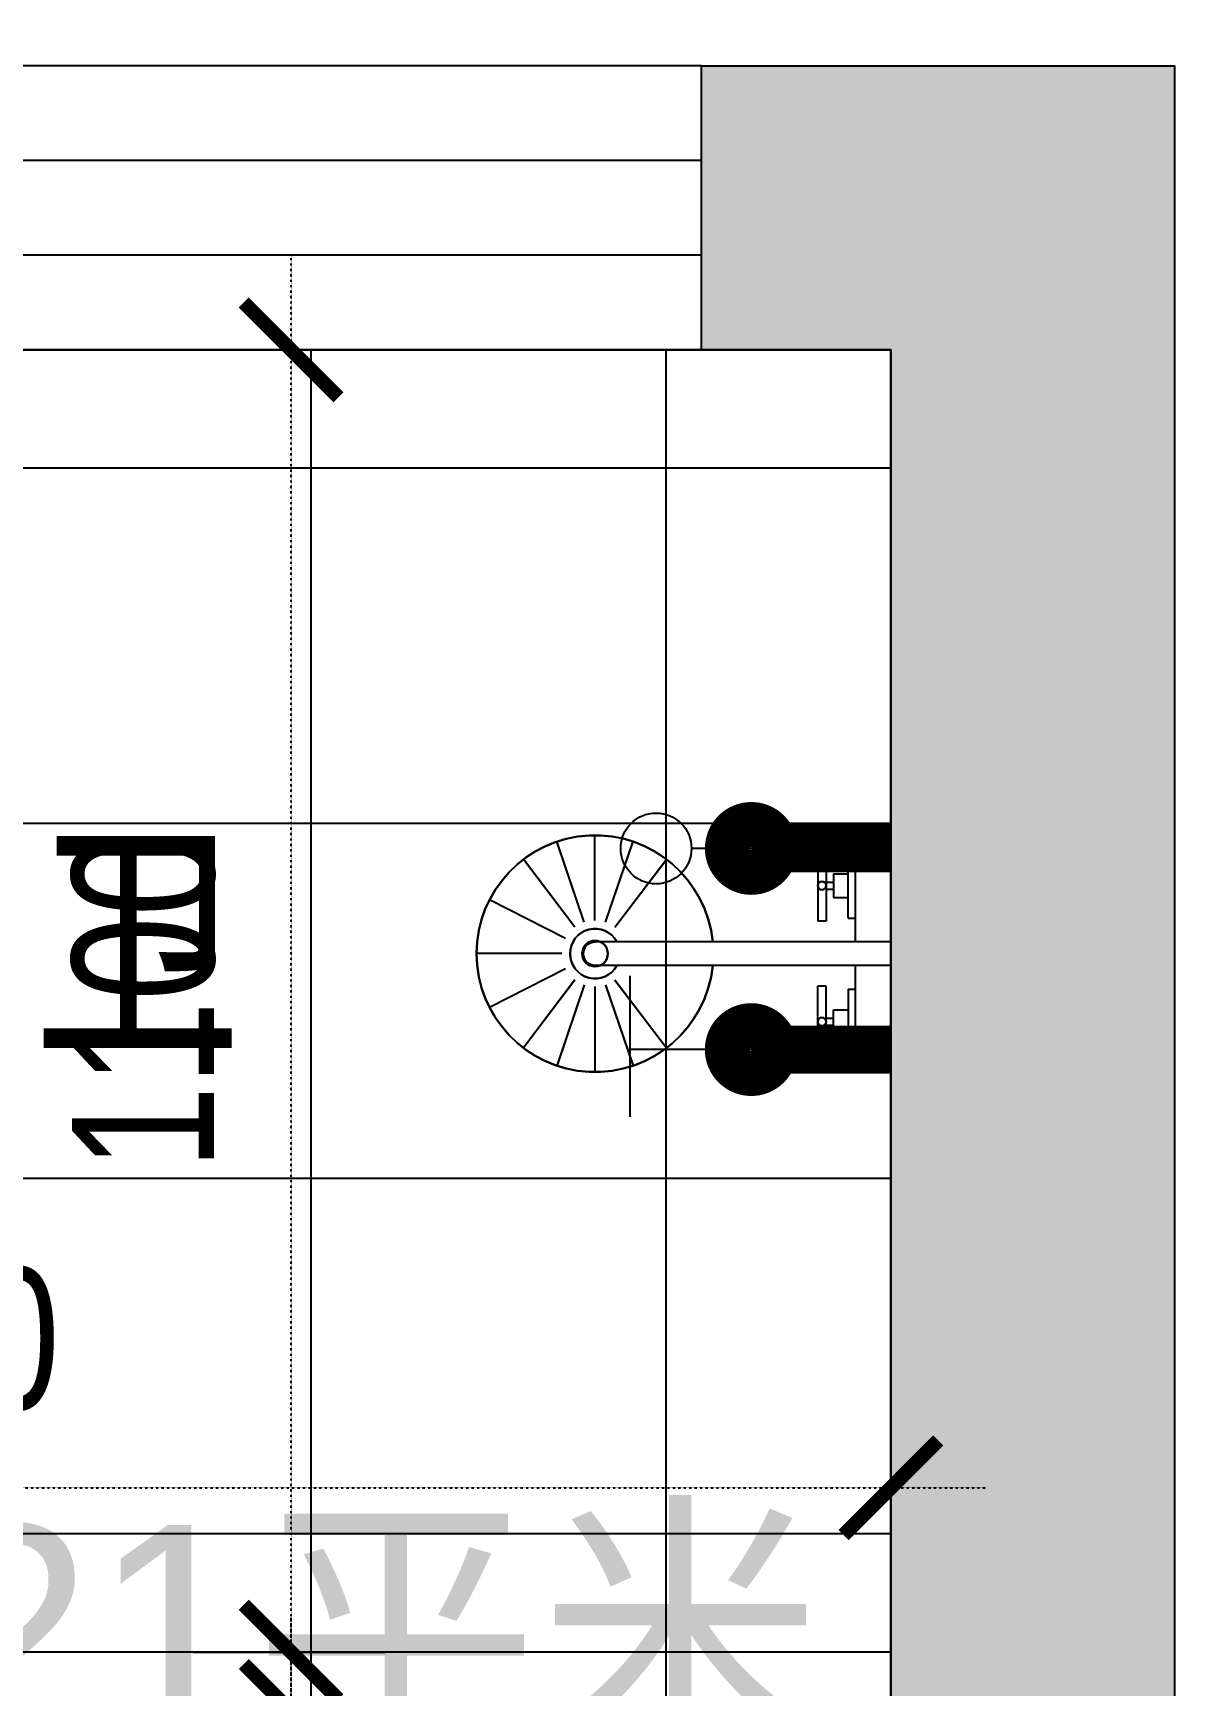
# Model space of a CAD drawing. Header units: millimetres. Extents: x -23568 to 99064, y -162914 to -58422.
# Drawn here: x 31913 to 32877, y -153875 to -152479 of the extents above; entities that cross this region are included whole.
import ezdxf

# ---------------------------------------------------------------- set-up
doc = ezdxf.new("R2010")
doc.units = ezdxf.units.MM
doc.header["$LTSCALE"] = 0.01
doc.linetypes.add('ACAD_ISO03W100', pattern=[30, 12, -18])
for name, color, linetype in [('FC-【地面材质】', 250, 'Continuous'), ('FF-FURN【平面家具】', 51, 'Continuous'), ('FF-TEXT【平面文字】', 50, 'Continuous'), ('layer 1', 7, 'Continuous'), ('M-【门】', 63, 'Continuous'), ('RC-FIN【天花造型】', 30, 'Continuous'), ('布局图框', 1, 'Continuous'), ('水路图', 126, 'Continuous'), ('给排水', 251, 'Continuous')]:
    doc.layers.add(name, color=color, linetype=linetype)
doc.layers.add('FF-Dim【平面家具尺】', color=44, linetype='Continuous', lineweight=0)
doc.styles.add('-宋体', font='simfang.ttf', dxfattribs={"width": 0.8})
doc.styles.add('DIM_FONT', font='SIMPLEX.shx', dxfattribs={"width": 0.8})
doc.styles.get("Standard").update_dxf_attribs({"font": 'arial.ttf'})
doc.styles.add('英文字体', font='stylu.ttf', dxfattribs={"width": 0.8})
doc.dimstyles.new('t-60', dxfattribs={"dimscale": 80, "dimtxt": 2.3, "dimasz": 1, "dimexe": 1, "dimexo": 1, "dimgap": 0.5, "dimtad": 0, "dimdec": 0, "dimrnd": 5, "dimzin": 0, "dimdsep": 46, "dimtxsty": '英文字体', "dimblk": 'ARCHTICK', "dimcen": 0.09, "dimdle": 1, "dimclrd": 8, "dimclre": 8, "dimclrt": 2, "dimadec": 0, "dimazin": 0, "dimtfac": 1, "dimtdec": 0, "dimtix": 1, "dimtmove": 2, "dimatfit": 2, "dimldrblk": 'DOT', "dimfxl": 0, "dimtvp": 1, "dimtolj": 1, "dimtzin": 0, "dimarcsym": 0})
pattern_1 = [(0, (30947.48, -155246.16), (0, 300), []), (90, (30947.48, -155246.16), (-300, 2e-14), [])]

# ---------------------------------------------------------------- blocks, each defined once
blk = doc.blocks.new('A$C4081169C')
at = {"color": 4}
for p, q in [((10, 350), (10, 320)), ((90, 350), (90, 100)), ((110, 350), (110, 100)), ((190, 350), (190, 320)), ((10, 320), (90, 320)), ((110, 320), (190, 320))]:
    blk.add_line(p, q, dxfattribs=at)
at = {"color": 8}
for p, q in [((15, 314), (15, 320)), ((70, 314), (15, 314)), ((32.5, 301.6), (32.5, 314)), ((52.5, 301.6), (52.5, 314)), ((70, 314), (70, 320)), ((130, 314), (130, 320)), ((130, 314), (185, 314)), ((147.5, 301.6), (147.5, 314)), ((167.5, 301.6), (167.5, 314)), ((185, 314), (185, 320)), ((12.5, 295.2), (72.5, 295.2)), ((12.5, 288.2), (12.5, 295.2)), ((32.5, 301.6), (52.5, 301.6)), ((39.5, 295.2), (39.5, 301.6)), ((45.5, 295.2), (45.5, 301.6)), ((72.5, 295.2), (72.5, 288.2)), ((187.5, 295.2), (127.5, 295.2)), ((127.5, 295.2), (127.5, 288.2)), ((167.5, 301.6), (147.5, 301.6)), ((154.5, 295.2), (154.5, 301.6)), ((160.5, 295.2), (160.5, 301.6)), ((187.5, 288.2), (187.5, 295.2)), ((12.5, 288.2), (72.5, 288.2)), ((187.5, 288.2), (127.5, 288.2)), ((77.7, 116.9), (20.4, 160.5)), ((122.3, 116.9), (179.6, 160.5)), ((73.5, 109), (5.9, 132)), ((126.5, 109), (194.1, 132)), ((72, 100), (0, 100)), ((128, 100), (200, 100)), ((73.5, 91), (5.9, 68)), ((126.5, 91), (194.1, 68)), ((77.7, 83.1), (20.4, 39.5)), ((87.3, 75.1), (54.5, 10.9)), ((100, 72), (100, 0)), ((112.7, 75.1), (145.5, 10.9)), ((122.3, 83.1), (179.6, 39.5))]:
    blk.add_line(p, q, dxfattribs=at)
for centre in [(42.5, 291.7), (157.5, 291.7)]:
    blk.add_circle(centre, 3.5, dxfattribs=at)
at = {"color": 4}
blk.add_circle((100, 100), 10.9, dxfattribs=at)
for radius, start, end in [(100, 95.7392, 84.2608), (21.1, 118.2986, 61.7014), (10, 180, 0)]:
    blk.add_arc((100, 100), radius, start, end, dxfattribs=at)
blk = doc.blocks.new('_ArchTick')
at = {"color": 0, "linetype": 'ByBlock', "const_width": 0.15}
blk.add_lwpolyline([(-0.5, -0.5), (0.5, 0.5)], dxfattribs=at)
blk = doc.blocks.new('*D597')
at = {"layer": 'Defpoints', "color": 0, "transparency": 16777216}
for p in [(32130.8, -153896.2), (32237.5, -153896.2), (32237.5, -154726.2)]:
    blk.add_point(p, dxfattribs=at)
at = {"layer": 'FF-Dim【平面家具尺】', "color": 8, "linetype": 'ACAD_ISO03W100', "lineweight": -2, "transparency": 16777216}
blk.add_line((32130.8, -154806.2), (32130.8, -153816.2), dxfattribs=at)
at = {"layer": 'FF-Dim【平面家具尺】', "color": 8, "lineweight": -2, "transparency": 16777216}
for p, q in [((32157.5, -153896.2), (32050.8, -153896.2)), ((32157.5, -154726.2), (32050.8, -154726.2))]:
    blk.add_line(p, q, dxfattribs=at)
at = {"layer": 'FF-Dim【平面家具尺】', "color": 8, "lineweight": -2, "transparency": 16777216, "xscale": 80, "yscale": 80, "zscale": 80}
for p, rotation in [((32130.8, -153896.2), 90), ((32130.8, -154726.2), 270)]:
    blk.add_blockref('_ArchTick', p, dxfattribs=dict(at, rotation=rotation))
at = {"layer": 'FF-Dim【平面家具尺】', "color": 2, "transparency": 16777216, "insert": (32005.6, -154311.2), "char_height": 120, "attachment_point": 5, "rotation": 90, "style": '英文字体'}
blk.add_mtext('\\A1;830', dxfattribs=at)
blk = doc.blocks.new('_DOT')
at = {"color": 0, "linetype": 'ByBlock'}
blk.add_line((-0.5, 0), (-1, 0), dxfattribs=at)
at = {"color": 0, "linetype": 'ByBlock', "const_width": 0.5}
blk.add_lwpolyline([(-0.25, 0, 1), (0.25, 0, 1)], format="xyb", close=True, dxfattribs=at)
blk = doc.blocks.new('*D598')
at = {"layer": 'Defpoints', "color": 0, "transparency": 16777216}
for p in [(31968.4, -152746.2), (32130.8, -152746.2), (31968.4, -153846.2)]:
    blk.add_point(p, dxfattribs=at)
at = {"layer": 'FF-Dim【平面家具尺】', "color": 8, "linetype": 'ACAD_ISO03W100', "lineweight": -2, "transparency": 16777216}
blk.add_line((32130.8, -153926.2), (32130.8, -152666.2), dxfattribs=at)
at = {"layer": 'FF-Dim【平面家具尺】', "color": 8, "lineweight": -2, "transparency": 16777216}
for p, q in [((32048.4, -152746.2), (32210.8, -152746.2)), ((32048.4, -153846.2), (32210.8, -153846.2))]:
    blk.add_line(p, q, dxfattribs=at)
at = {"layer": 'FF-Dim【平面家具尺】', "color": 8, "lineweight": -2, "transparency": 16777216, "xscale": 80, "yscale": 80, "zscale": 80}
for p, rotation in [((32130.8, -152746.2), 90), ((32130.8, -153846.2), 270)]:
    blk.add_blockref('_ArchTick', p, dxfattribs=dict(at, rotation=rotation))
at = {"layer": 'FF-Dim【平面家具尺】', "color": 2, "transparency": 16777216, "insert": (32006.5, -153296.2), "char_height": 120, "attachment_point": 5, "rotation": 90, "style": '英文字体'}
blk.add_mtext('\\A1;1100', dxfattribs=at)
blk = doc.blocks.new('*D599')
at = {"layer": 'Defpoints', "color": 0, "transparency": 16777216}
for p in [(32637.5, -153707.4), (30947.5, -153846.2), (32637.5, -153846.2)]:
    blk.add_point(p, dxfattribs=at)
at = {"layer": 'FF-Dim【平面家具尺】', "color": 8, "lineweight": -2, "transparency": 16777216}
for p, q in [((30947.5, -153766.2), (30947.5, -153627.4)), ((32637.5, -153766.2), (32637.5, -153627.4))]:
    blk.add_line(p, q, dxfattribs=at)
at = {"layer": 'FF-Dim【平面家具尺】', "color": 8, "linetype": 'ACAD_ISO03W100', "lineweight": -2, "transparency": 16777216}
blk.add_line((30867.5, -153707.4), (32717.5, -153707.4), dxfattribs=at)
at = {"layer": 'FF-Dim【平面家具尺】', "color": 8, "lineweight": -2, "transparency": 16777216, "xscale": 80, "yscale": 80, "zscale": 80, "rotation": 180}
blk.add_blockref('_ArchTick', (30947.5, -153707.4), dxfattribs=at)
at = {"layer": 'FF-Dim【平面家具尺】', "color": 8, "lineweight": -2, "transparency": 16777216, "xscale": 80, "yscale": 80, "zscale": 80}
blk.add_blockref('_ArchTick', (32637.5, -153707.4), dxfattribs=at)
at = {"layer": 'FF-Dim【平面家具尺】', "color": 2, "transparency": 16777216, "insert": (31792.5, -153582), "char_height": 120, "attachment_point": 5, "style": '英文字体'}
blk.add_mtext('\\A1;1690', dxfattribs=at)
blk = doc.blocks.new('ADFADAW')
at = {"layer": 'Defpoints'}
h = blk.add_hatch(color=251, dxfattribs=at)
h.dxf.hatch_style = 1
h.paths.add_polyline_path([(22067.5, -166462.6), (21407.5, -166462.6), (21407.5, -171702.6), (21627.5, -171702.6), (21697.5, -171702.6), (21697.5, -167912.6), (22067.5, -167912.6)])
h.paths.add_polyline_path([(27427.5, -167912.6), (27687.5, -167912.6), (27687.5, -170562.6), (28037.5, -170562.6), (28037.5, -167312.6), (28037.5, -166702.6), (27427.5, -166702.6)])
h.paths.add_polyline_path([(30847.5, -167312.6), (30847.5, -169162.6), (31027.5, -169162.6), (31027.5, -166462.6), (30447.5, -166462.6), (30447.5, -166702.6), (30447.5, -167312.6)])
h.paths.add_polyline_path([(32877.5, -171702.6), (32877.5, -168722.6), (32477.5, -168722.6), (32477.5, -168962.6), (32637.5, -168962.6), (32637.5, -171462.6), (29557.5, -171462.6), (29557.5, -174282.6), (29797.5, -174282.6), (29797.5, -171702.6)])
h.paths.add_polyline_path([(28037.5, -172742.6), (27687.5, -172742.6), (27687.5, -175132.6), (28037.5, -175132.6)])
h.paths.add_polyline_path([(19547.5, -175182.6), (20787.5, -175182.6), (20787.5, -174942.6), (19787.5, -174942.6), (19787.5, -171702.6), (19787.5, -171462.6), (19547.5, -171462.6)])
at = {"layer": 'Defpoints', "color": 251}
for p, q in [((32477.5, -168722.6), (31187.5, -168722.6)), ((32477.5, -168962.6), (32477.5, -168722.6)), ((32477.5, -168722.6), (32877.5, -168722.6)), ((32877.5, -171702.6), (32877.5, -168722.6)), ((32477.5, -168802.6), (31187.5, -168802.6)), ((32477.5, -168882.6), (31187.5, -168882.6)), ((32477.5, -168962.6), (31187.5, -168962.6)), ((32637.5, -168962.6), (32477.5, -168962.6)), ((32637.5, -171462.6), (32637.5, -168962.6)), ((32378.5, -169446.1), (32355.5, -169378.5)), ((32387.5, -169444.6), (32387.5, -169372.6)), ((32396.5, -169446.1), (32419.4, -169378.5)), ((32607.5, -169462.6), (32607.5, -169382.6)), ((32637.5, -169382.6), (32607.5, -169382.6)), ((32370.6, -169450.3), (32327, -169392.9)), ((32404.4, -169450.3), (32448, -169392.9)), ((32575.7, -169385.1), (32575.7, -169445.1)), ((32575.7, -169385.1), (32582.7, -169385.1)), ((32582.7, -169385.1), (32582.7, -169445.1)), ((32601.5, -169442.6), (32601.5, -169387.6)), ((32601.5, -169387.6), (32607.5, -169387.6)), ((32582.7, -169412.1), (32589.1, -169412.1)), ((32589.1, -169405.1), (32589.1, -169425.1)), ((32589.1, -169405.1), (32601.5, -169405.1)), ((32582.7, -169418.1), (32589.1, -169418.1)), ((32589.1, -169425.1), (32601.5, -169425.1)), ((32362.6, -169459.8), (32298.4, -169427.1)), ((32582.7, -169445.1), (32575.7, -169445.1)), ((32601.5, -169442.6), (32607.5, -169442.6)), ((32637.5, -169462.6), (32387.5, -169462.6)), ((32359.5, -169472.6), (32287.5, -169472.6)), ((32362.6, -169485.3), (32298.4, -169518)), ((32370.6, -169494.8), (32327, -169552.2)), ((32637.5, -169482.6), (32387.5, -169482.6)), ((32404.4, -169494.8), (32448, -169552.2)), ((32607.5, -169562.6), (32607.5, -169482.6)), ((32378.5, -169499), (32355.5, -169566.6)), ((32387.5, -169500.5), (32387.5, -169572.6)), ((32396.5, -169499), (32419.4, -169566.6)), ((32575.7, -169560.1), (32575.7, -169500.1)), ((32582.7, -169500.1), (32575.7, -169500.1)), ((32582.7, -169560.1), (32582.7, -169500.1)), ((32601.5, -169502.6), (32601.5, -169557.6)), ((32601.5, -169502.6), (32607.5, -169502.6)), ((32589.1, -169540.1), (32589.1, -169520.1)), ((32589.1, -169520.1), (32601.5, -169520.1)), ((32582.7, -169527.1), (32589.1, -169527.1)), ((32582.7, -169533.1), (32589.1, -169533.1)), ((32589.1, -169540.1), (32601.5, -169540.1)), ((32575.7, -169560.1), (32582.7, -169560.1)), ((32601.5, -169557.6), (32607.5, -169557.6)), ((32637.5, -169562.6), (32607.5, -169562.6)), ((32637.5, -170062.6), (30947.5, -170062.6))]:
    blk.add_line(p, q, dxfattribs=at)
for centre, radius in [((32579.2, -169415.1), 3.5), ((32387.5, -169472.6), 10.9), ((32579.2, -169530.1), 3.5)]:
    blk.add_circle(centre, radius, dxfattribs=at)
for radius, start, end in [(100, 5.7392, 354.2608), (21.1, 28.2986, 331.7014), (10, 90, 270)]:
    blk.add_arc((32387.5, -169472.6), radius, start, end, dxfattribs=at)
at = {"layer": 'Defpoints', "color": 251, "linetype": 'ByBlock', "style": 'DIM_FONT', "width": 0.8, "flags": 9}
for tag, p, rotation in [('XSIZE', (30947.5, -169789.4), 90), ('YSIZE', (30947.5, -169789.4), 90), ('XSIZE', (28643.3, -174042.6), 180), ('YSIZE', (28643.3, -174042.6), 180)]:
    blk.add_attdef(tag, p, '', height=0.457, rotation=rotation, dxfattribs=at)
blk = doc.blocks.new('jjjjj')
at = {"layer": '水路图', "color": 3, "ltscale": 0.5}
for p, q in [((-38677.7, -531850.4), (-38836.8, -531850.4)), ((-38760.9, -531987.3), (-38760.9, -531850.4)), ((-38760.9, -531987.3), (-38760.9, -532144.6))]:
    blk.add_line(p, q, dxfattribs=at)
at = {"layer": '水路图', "color": 3, "ltscale": 0.5, "const_width": 54}
blk.add_lwpolyline([(-38735.6, -531987.3, 1), (-38786.2, -531987.3, 1)], format="xyb", close=True, dxfattribs=at)
blk.add_lwpolyline([(-38760.9, -531987.3), (-38760.9, -532144.6)], dxfattribs=at)
at = {"layer": '水路图', "color": 3, "ltscale": 0.5}
for start, end in [(360, 180), (180, 360)]:
    blk.add_arc((-38760.9, -531987.3), 25.3, start, end, dxfattribs=at)
blk = doc.blocks.new('sfsdf')
at = {"layer": '水路图', "color": 3, "ltscale": 0.5}
blk.add_line((-38760.9, -532531.2), (-38760.9, -532463.8), dxfattribs=at)
at = {"layer": '水路图', "color": 3, "ltscale": 0.5, "const_width": 54}
blk.add_lwpolyline([(-38735.6, -532531.2, 1), (-38786.2, -532531.2, 1)], format="xyb", close=True, dxfattribs=at)
blk.add_lwpolyline([(-38760.9, -532531.2), (-38760.9, -532688.5)], dxfattribs=at)
at = {"layer": '水路图', "color": 3, "ltscale": 0.2}
blk.add_circle((-38760.9, -532423.9), 39.9, dxfattribs=at)
blk = doc.blocks.new('SAEFSEFSF')
at = {"layer": 'layer 1'}
h = blk.add_hatch(color=251, dxfattribs=at)
h.dxf.hatch_style = 1
h.paths.add_polyline_path([(22067.5, -166651.7), (21407.5, -166651.7), (21407.5, -171891.7), (21627.5, -171891.7), (21697.5, -171891.7), (21697.5, -168101.7), (22067.5, -168101.7)])
h.paths.add_polyline_path([(27427.5, -168101.7), (27687.5, -168101.7), (27687.5, -170751.7), (28037.5, -170751.7), (28037.5, -167501.7), (28037.5, -166891.7), (27427.5, -166891.7)])
h.paths.add_polyline_path([(30847.5, -167501.7), (30847.5, -169351.7), (31027.5, -169351.7), (31027.5, -166651.7), (30447.5, -166651.7), (30447.5, -166891.7), (30447.5, -167501.7)])
h.paths.add_polyline_path([(32877.5, -171891.7), (32877.5, -168911.7), (32477.5, -168911.7), (32477.5, -169151.7), (32637.5, -169151.7), (32637.5, -171651.7), (29557.5, -171651.7), (29557.5, -174471.7), (29797.5, -174471.7), (29797.5, -171891.7)])
h.paths.add_polyline_path([(28037.5, -172931.7), (27687.5, -172931.7), (27687.5, -175321.7), (28037.5, -175321.7)])
h.paths.add_polyline_path([(19547.5, -175371.7), (20787.5, -175371.7), (20787.5, -175131.7), (19787.5, -175131.7), (19787.5, -171891.7), (19787.5, -171651.7), (19547.5, -171651.7)])
at = {"layer": 'layer 1', "color": 251}
for p, q in [((32477.5, -168911.7), (31187.5, -168911.7)), ((32477.5, -169151.7), (32477.5, -168911.7)), ((32477.5, -168911.7), (32877.5, -168911.7)), ((32877.5, -171891.7), (32877.5, -168911.7)), ((32477.5, -168991.7), (31187.5, -168991.7)), ((32477.5, -169071.7), (31187.5, -169071.7)), ((32477.5, -169151.7), (31187.5, -169151.7)), ((32637.5, -169151.7), (32477.5, -169151.7)), ((32637.5, -171651.7), (32637.5, -169151.7)), ((32387.5, -169633.8), (32387.5, -169561.7)), ((32378.5, -169635.2), (32355.5, -169567.7)), ((32396.5, -169635.2), (32419.4, -169567.7)), ((32575.7, -169574.2), (32575.7, -169634.2)), ((32575.7, -169574.2), (32582.7, -169574.2)), ((32582.7, -169574.2), (32582.7, -169634.2)), ((32601.5, -169631.7), (32601.5, -169576.7)), ((32601.5, -169576.7), (32607.5, -169576.7)), ((32607.5, -169651.7), (32607.5, -169571.7)), ((32637.5, -169571.7), (32607.5, -169571.7)), ((32370.6, -169639.4), (32327, -169582.1)), ((32404.4, -169639.4), (32448, -169582.1)), ((32582.7, -169601.2), (32589.1, -169601.2)), ((32582.7, -169607.2), (32589.1, -169607.2)), ((32589.1, -169594.2), (32589.1, -169614.2)), ((32589.1, -169594.2), (32601.5, -169594.2)), ((32362.6, -169649), (32298.4, -169616.2)), ((32589.1, -169614.2), (32601.5, -169614.2)), ((32582.7, -169634.2), (32575.7, -169634.2)), ((32601.5, -169631.7), (32607.5, -169631.7)), ((32359.5, -169661.7), (32287.5, -169661.7)), ((32637.5, -169651.7), (32387.5, -169651.7)), ((32362.6, -169674.4), (32298.4, -169707.2)), ((32637.5, -169671.7), (32387.5, -169671.7)), ((32607.5, -169751.7), (32607.5, -169671.7)), ((32370.6, -169684), (32327, -169741.4)), ((32378.5, -169688.2), (32355.5, -169755.8)), ((32387.5, -169689.7), (32387.5, -169761.7)), ((32396.5, -169688.2), (32419.4, -169755.8)), ((32404.4, -169684), (32448, -169741.4)), ((32575.7, -169749.2), (32575.7, -169689.2)), ((32582.7, -169689.2), (32575.7, -169689.2)), ((32582.7, -169749.2), (32582.7, -169689.2)), ((32601.5, -169691.7), (32601.5, -169746.7)), ((32601.5, -169691.7), (32607.5, -169691.7)), ((32582.7, -169716.2), (32589.1, -169716.2)), ((32589.1, -169729.2), (32589.1, -169709.2)), ((32589.1, -169709.2), (32601.5, -169709.2)), ((32582.7, -169722.2), (32589.1, -169722.2)), ((32589.1, -169729.2), (32601.5, -169729.2)), ((32601.5, -169746.7), (32607.5, -169746.7)), ((32575.7, -169749.2), (32582.7, -169749.2)), ((32637.5, -169751.7), (32607.5, -169751.7)), ((32637.5, -170251.7), (30947.5, -170251.7))]:
    blk.add_line(p, q, dxfattribs=at)
for centre, radius in [((32579.2, -169604.2), 3.5), ((32387.5, -169661.7), 10.9), ((32579.2, -169719.2), 3.5)]:
    blk.add_circle(centre, radius, dxfattribs=at)
for radius, start, end in [(100, 5.7392, 354.2608), (21.1, 28.2986, 331.7014), (10, 90, 270)]:
    blk.add_arc((32387.5, -169661.7), radius, start, end, dxfattribs=at)
at = {"layer": 'layer 1', "color": 251, "linetype": 'ByBlock', "style": 'DIM_FONT', "width": 0.8, "flags": 9}
for tag, p, rotation in [('XSIZE', (30947.5, -169978.6), 90), ('YSIZE', (30947.5, -169978.6), 90), ('XSIZE', (28643.3, -174231.7), 180), ('YSIZE', (28643.3, -174231.7), 180)]:
    blk.add_attdef(tag, p, '', height=0.457, rotation=rotation, dxfattribs=at)

msp = doc.modelspace()

# ---------------------------------------------------------------- hatches: boundary and pattern name
h = msp.add_hatch(color=8)
h.dxf.hatch_style = 1
h.paths.add_polyline_path([(22067.5, -150246.2), (21407.5, -150246.2), (21407.5, -155486.2), (21627.5, -155486.2), (21697.5, -155486.2), (21697.5, -151696.2), (22067.5, -151696.2)])
h.paths.add_polyline_path([(27427.5, -151696.2), (27687.5, -151696.2), (27687.5, -154346.2), (28037.5, -154346.2), (28037.5, -151096.2), (28037.5, -150486.2), (27427.5, -150486.2)])
h.paths.add_polyline_path([(30847.5, -151096.2), (30847.5, -152946.2), (31027.5, -152946.2), (31027.5, -150246.2), (30447.5, -150246.2), (30447.5, -150486.2), (30447.5, -151096.2)])
h.paths.add_polyline_path([(32877.5, -155486.2), (32877.5, -152506.2), (32477.5, -152506.2), (32477.5, -152746.2), (32637.5, -152746.2), (32637.5, -155246.2), (29557.5, -155246.2), (29557.5, -158066.2), (29797.5, -158066.2), (29797.5, -155486.2)])
h.paths.add_polyline_path([(28037.5, -156526.2), (27687.5, -156526.2), (27687.5, -158916.2), (28037.5, -158916.2)])
h.paths.add_polyline_path([(19547.5, -158966.2), (20787.5, -158966.2), (20787.5, -158726.2), (19787.5, -158726.2), (19787.5, -155486.2), (19787.5, -155246.2), (19547.5, -155246.2)])
at = {"layer": 'FC-【地面材质】'}
h = msp.add_hatch(dxfattribs=at)
h.set_pattern_fill('_USER', color=8, scale=300, double=1, pattern_type=0)
h.set_pattern_definition(pattern_1)
h.paths.add_polyline_path([(32637.5, -152746.2), (32477.5, -152746.2), (31187.5, -152746.2), (31027.5, -152746.2), (31027.5, -152946.2), (30947.5, -152946.2), (30947.5, -153946.2), (30947.5, -154646.2), (30947.5, -155246.2), (32637.5, -155246.2)])
at = {"layer": 'RC-FIN【天花造型】'}
h = msp.add_hatch(dxfattribs=at)
h.set_pattern_fill('_USER', color=251, scale=300, double=1, pattern_type=0)
h.set_pattern_definition(pattern_1)
h.paths.add_polyline_path([(32637.5, -152746.2), (31027.5, -152746.2), (31027.5, -152946.2), (30947.5, -152946.2), (30947.5, -155246.2), (32637.5, -155246.2)])

# ---------------------------------------------------------------- linework, layer by layer
at = {"color": 215}
for p, q in [((32477.5, -152506.2), (31187.5, -152506.2)), ((32477.5, -152746.2), (31187.5, -152746.2))]:
    msp.add_line(p, q, dxfattribs=at)
for p, q in [((32477.5, -152746.2), (32477.5, -152506.2)), ((32477.5, -152506.2), (32877.5, -152506.2)), ((32877.5, -155486.2), (32877.5, -152506.2)), ((32637.5, -152746.2), (32477.5, -152746.2)), ((32637.5, -155246.2), (32637.5, -152746.2))]:
    msp.add_line(p, q)
at = {"color": 8}
for p, q in [((32477.5, -152586.2), (31187.5, -152586.2)), ((32477.5, -152666.2), (31187.5, -152666.2))]:
    msp.add_line(p, q, dxfattribs=at)
at = {"layer": 'M-【门】', "color": 8}
msp.add_line((32637.5, -153846.2), (30947.5, -153846.2), dxfattribs=at)
at = {"layer": 'RC-FIN【天花造型】'}
msp.add_lwpolyline([(31027.5, -152746.2), (32637.5, -152746.2), (32637.5, -155246.2), (30947.5, -155246.2), (30947.5, -152946.2), (31027.5, -152946.2), (31027.5, -152746.2)], dxfattribs=at)
at = {"layer": '布局图框'}
msp.add_lwpolyline([(32637.5, -152746.2), (32477.5, -152746.2), (31187.5, -152746.2), (31027.5, -152746.2), (31027.5, -152946.2), (30947.5, -152946.2), (30947.5, -153946.2), (30947.5, -154646.2), (30947.5, -155246.2), (32637.5, -155246.2)], close=True, dxfattribs=at)

# ---------------------------------------------------------------- block references
at = {"layer": 'FF-FURN【平面家具】', "color": 8, "xscale": -1, "rotation": 270.0000000000002}
msp.add_blockref('A$C4081169C', (32287.5, -153356.2), dxfattribs=at)
at = {"layer": 'layer 1', "linetype": 'ACAD_ISO03W100', "lineweight": 100}
msp.add_blockref('SAEFSEFSF', (0, 16405.5), dxfattribs=at)
at = {"layer": 'RC-FIN【天花造型】'}
msp.add_blockref('ADFADAW', (0, 16216.4), dxfattribs=at)
at = {"layer": '给排水', "color": 53, "xscale": 0.7497256013739388, "yscale": 0.7497256014612503, "zscale": 0.7497256014861298, "rotation": 90}
for name, p in [('sfsdf', (-366732.7, -124107.3)), ('jjjjj', (-366325, -124277.2))]:
    msp.add_blockref(name, p, dxfattribs=at)

# ---------------------------------------------------------------- texts
at = {"layer": 'FF-TEXT【平面文字】', "color": 4, "insert": (31735.8, -153164.4), "char_height": 161.951, "width": 2270.994, "attachment_point": 1, "style": '-宋体'}
msp.add_mtext('{\\fNSimSun|b0|i0|c134|p49;主卫}', dxfattribs=at)
at = {"layer": '布局图框', "insert": (30997.6, -153738.8), "char_height": 175.996, "attachment_point": 1}
msp.add_mtext('面积=4.21平米^J周长=8.38米', dxfattribs=at)

# ---------------------------------------------------------------- dimensions: what is measured, and where the dimension line sits
at = {"layer": 'FF-Dim【平面家具尺】'}
for base, p1, p2, picture, middle in [((32130.8, -152746.2), (31968.4, -153846.2), (31968.4, -152746.2), '*D598', (32006.5, -153296.2)), ((32130.8, -153896.2), (32237.5, -154726.2), (32237.5, -153896.2), '*D597', (32005.6, -154311.2))]:
    dim = msp.add_linear_dim(base=base, p1=p1, p2=p2, angle=90, dimstyle='t-60', override={"dimtxt": 1.5, "dimzin": 8, "dimfxl": 6, "dimfxlon": 1}, dxfattribs=at)
    dim.commit()
    dim.dimension.update_dxf_attribs({"geometry": picture, "text_midpoint": middle})
dim = msp.add_linear_dim(base=(32637.5, -153707.4), p1=(30947.5, -153846.2), p2=(32637.5, -153846.2), dimstyle='t-60', override={"dimtxt": 1.5, "dimzin": 8, "dimfxl": 6, "dimfxlon": 1}, dxfattribs=at)
dim.commit()
dim.dimension.update_dxf_attribs({"geometry": '*D599', "text_midpoint": (31792.5, -153582)})

doc.saveas('drawing.dxf')
